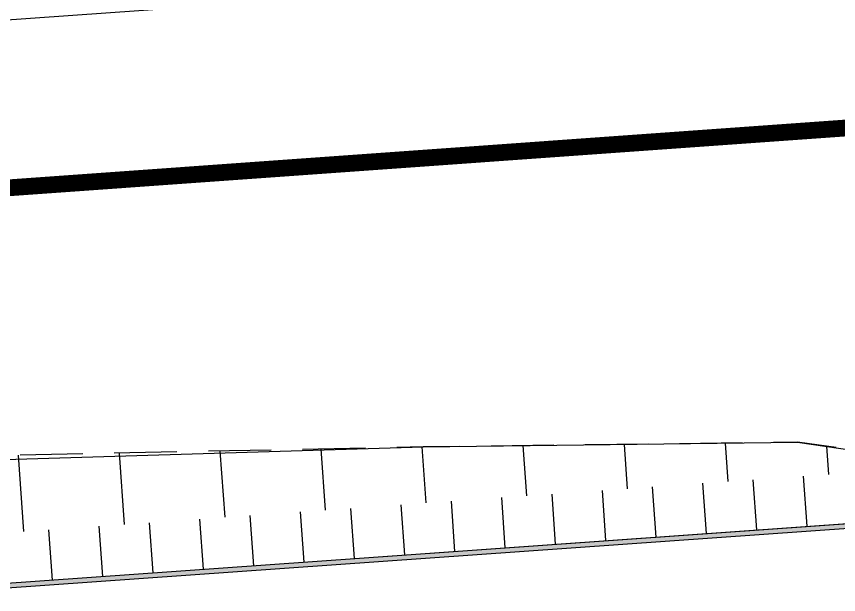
# Model space of a CAD drawing. Header units: metres. Extents: x 1851758 to 1852050, y 5187822 to 5188223.
# Drawn here: x 1851966.702 to 1851971.611, y 5187888.602 to 5187892.051 of the extents above; entities that cross this region are included whole.
import ezdxf

# ---------------------------------------------------------------- set-up
doc = ezdxf.new("R2010")
doc.units = ezdxf.units.M
doc.header["$LTSCALE"] = 2.5
doc.linetypes.add('L8', pattern=[0.225, 0.15, -0.075])
for name, color, linetype in [('PFM_VRD ET 2D', 7, 'CONTINUOUS'), ('PRO_VOI', 7, 'CONTINUOUS'), ('PRO_VOI_PLANCHETTES', 232, 'CONTINUOUS')]:
    doc.layers.add(name, color=color, linetype=linetype)
for name, color, linetype, lineweight in [('PRO_PAR', 1, 'CONTINUOUS', 35), ('PRO_PAR_DA', 1, 'CONTINUOUS', 35), ('PRO_PAR_SURF', 157, 'CONTINUOUS', 20)]:
    doc.layers.add(name, color=color, linetype=linetype, lineweight=lineweight)
doc.layers.add('PRO_PAR_CONT_DA', color=40, linetype='CONTINUOUS', plot=False)
doc.layers.add('PRO_PAR_CONT_DA_D', color=7, linetype='CONTINUOUS', plot=False)

msp = doc.modelspace()

# ---------------------------------------------------------------- hatches: boundary and pattern name
at = {"layer": 'PRO_VOI_PLANCHETTES'}
h = msp.add_hatch(color=256, dxfattribs=at)
h.dxf.hatch_style = 1
h.paths.add_polyline_path([(1851899.1364, 5187902.8628), (1851900.494, 5187883.9652), (1851977.1871, 5187889.4194), (1851978.221, 5187892.2356), (1851977.132, 5187910.471), (1851977.1619, 5187910.4732), (1851978.2513, 5187892.2311), (1851977.2085, 5187889.3908), (1851900.4662, 5187883.9331), (1851899.1065, 5187902.8607)])

# ---------------------------------------------------------------- linework, layer by layer
at = {"layer": 'PFM_VRD ET 2D', "flags": 128}
msp.add_lwpolyline([(1851956.6423, 5187889.1053), (1851969.1311, 5187889.4834), (1851971.3652, 5187889.5105), (1851973.8282, 5187889.1504), (1851975.0583, 5187889.4334), (1851976.8927, 5187889.7664), (1851977.9061, 5187892.2624), (1851977.9157, 5187892.6605), (1851978.0006, 5187895.0134), (1851978.0042, 5187895.7956), (1851978.016, 5187896.1713), (1851977.9641, 5187896.4887), (1851977.3891, 5187902.1755), (1851977.2284, 5187904.9127), (1851976.7263, 5187909.8248), (1851976.7187, 5187909.9676), (1851976.7281, 5187909.9782), (1851976.5125, 5187909.956), (1851968.0304, 5187909.3693), (1851959.683, 5187908.6799)], dxfattribs=at)
at = {"layer": 'PRO_PAR', "const_width": 0.1, "flags": 128}
msp.add_lwpolyline([(1851900.327, 5187886.29), (1851978.0774, 5187891.8445)], dxfattribs=at)
at = {"layer": 'PRO_PAR_CONT_DA', "flags": 128}
msp.add_lwpolyline([(1851978.0774, 5187891.8445), (1851978.221, 5187892.2356), (1851977.132, 5187910.471), (1851898.9931, 5187904.8577), (1851900.327, 5187886.29)], close=True, dxfattribs=at)
at = {"layer": 'PRO_PAR_CONT_DA_D', "flags": 128}
msp.add_lwpolyline([(1851977.1865, 5187892.7834), (1851976.1941, 5187909.4011), (1851900.0622, 5187903.9319), (1851901.2528, 5187887.3587)], close=True, dxfattribs=at)
at = {"layer": 'PRO_PAR_DA', "flags": 128}
msp.add_lwpolyline([(1851900.327, 5187886.29), (1851978.0774, 5187891.8445)], dxfattribs=at)
at = {"layer": 'PRO_PAR_SURF', "flags": 128}
for points in [[(1851898.9931, 5187904.8577), (1851977.132, 5187910.471), (1851978.221, 5187892.2356), (1851977.1871, 5187889.4194), (1851900.494, 5187883.9652)], [(1851977.132, 5187910.471), (1851898.9931, 5187904.8577), (1851900.494, 5187883.9652), (1851977.1871, 5187889.4194), (1851978.221, 5187892.2356)], [(1851977.132, 5187910.471), (1851978.221, 5187892.2356), (1851978.0774, 5187891.8445), (1851900.327, 5187886.29), (1851898.9931, 5187904.8577)]]:
    msp.add_lwpolyline(points, close=True, dxfattribs=at)
at = {"layer": 'PRO_VOI', "color": 32}
for p, q in [((1851970.9513, 5187889.2767, 297.2628), (1851970.9351, 5187889.5053, 297.2628)), ((1851967.9477, 5187889.063, 297.2628), (1851967.9196, 5187889.4582, 297.2628)), ((1851968.5485, 5187889.1058, 297.2628), (1851968.5225, 5187889.4707, 297.2628)), ((1851969.1492, 5187889.1485, 297.2628), (1851969.1254, 5187889.4833, 297.2628)), ((1851969.7499, 5187889.1912, 297.2628), (1851969.7286, 5187889.4906, 297.2628)), ((1851970.3506, 5187889.2339, 297.2628), (1851970.3318, 5187889.498, 297.2628)), ((1851971.5521, 5187889.3194, 297.2628), (1851971.5401, 5187889.4871, 297.2628)), ((1851966.7463, 5187888.9776, 297.2628), (1851966.7139, 5187889.4332, 297.2628)), ((1851967.347, 5187889.0203, 297.2628), (1851967.3168, 5187889.4457, 297.2628)), ((1851971.4232, 5187889.0094, 297.2628), (1851971.4019, 5187889.3087, 297.2628)), ((1851970.8224, 5187888.9667, 297.2628), (1851970.8012, 5187889.266, 297.2628)), ((1851971.1228, 5187888.9881, 297.2628), (1851971.1015, 5187889.2873, 297.2628)), ((1851970.2217, 5187888.924, 297.2628), (1851970.2004, 5187889.2233, 297.2628)), ((1851970.5221, 5187888.9454, 297.2628), (1851970.5008, 5187889.2446, 297.2628)), ((1851969.621, 5187888.8813, 297.2628), (1851969.5997, 5187889.1805, 297.2628)), ((1851969.9214, 5187888.9026, 297.2628), (1851969.9001, 5187889.2019, 297.2628)), ((1851968.7199, 5187888.8172, 297.2628), (1851968.6986, 5187889.1164, 297.2628)), ((1851969.0203, 5187888.8386, 297.2628), (1851968.999, 5187889.1378, 297.2628)), ((1851969.3206, 5187888.8599, 297.2628), (1851969.2994, 5187889.1592, 297.2628)), ((1851968.1192, 5187888.7745, 297.2628), (1851968.0979, 5187889.0737, 297.2628)), ((1851968.4196, 5187888.7958, 297.2628), (1851968.3983, 5187889.0951, 297.2628)), ((1851967.5185, 5187888.7318, 297.2628), (1851967.4972, 5187889.031, 297.2628)), ((1851967.8188, 5187888.7531, 297.2628), (1851967.7975, 5187889.0524, 297.2628)), ((1851966.9177, 5187888.689, 297.2628), (1851966.8965, 5187888.9883, 297.2628)), ((1851967.2181, 5187888.7104, 297.2628), (1851967.1968, 5187889.0096, 297.2628))]:
    msp.add_line(p, q, dxfattribs=at)
at = {"layer": 'PRO_VOI', "flags": 128}
msp.add_lwpolyline([(1851900.327, 5187886.29), (1851900.494, 5187883.9652), (1851977.1871, 5187889.4194), (1851978.0774, 5187891.8445)], dxfattribs=at)
at = {"layer": 'PRO_VOI', "color": 34, "linetype": 'L8', "elevation": 297.2628, "flags": 128}
msp.add_lwpolyline([(1851973.826, 5187889.1803), (1851971.3652, 5187889.5105), (1851969.1311, 5187889.4834), (1851953.17, 5187889.152), (1851939.0686, 5187887.9532), (1851922.7647, 5187885.549)], dxfattribs=at)
at = {"layer": 'PRO_VOI_PLANCHETTES', "flags": 128}
msp.add_lwpolyline([(1851899.1364, 5187902.8628), (1851900.494, 5187883.9652), (1851977.1871, 5187889.4194), (1851978.221, 5187892.2356), (1851977.132, 5187910.471), (1851977.1619, 5187910.4732), (1851978.2513, 5187892.2311), (1851977.2085, 5187889.3908), (1851900.4662, 5187883.9331), (1851899.1065, 5187902.8607)], close=True, dxfattribs=at)

doc.saveas('drawing.dxf')
